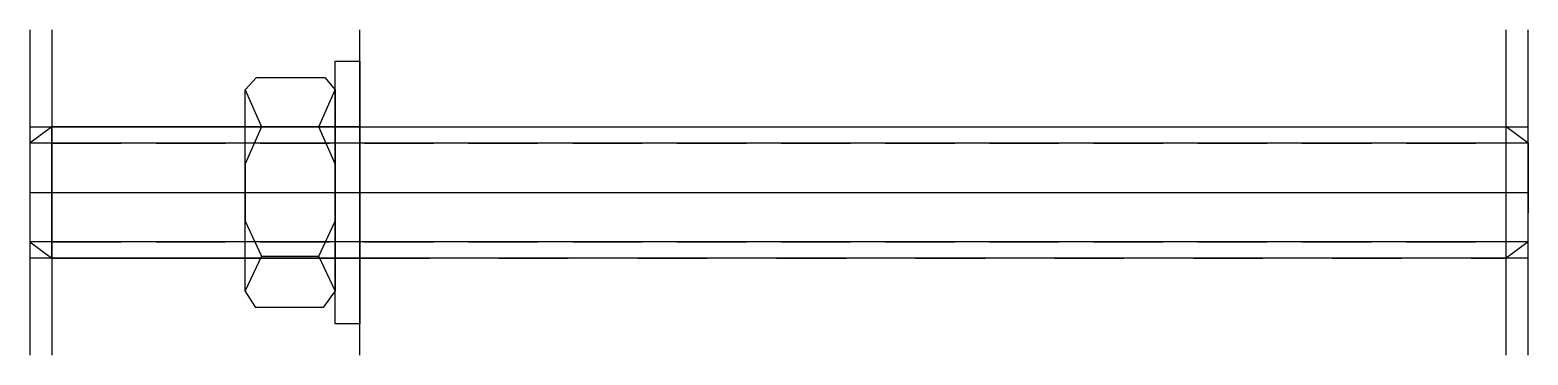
# Model space of a CAD drawing. Extents: x -30 to 107, y -15 to 15.
import ezdxf

# ---------------------------------------------------------------- set-up
doc = ezdxf.new("R2010")
doc.units = 0
doc.linetypes.add('DASHED', pattern=[12.7, 6.35, -6.35])
doc.linetypes.add('HIDDEN', pattern=[9.525, 6.35, -3.175])
doc.layers.get('0').update_dxf_attribs({"linetype": 'CONTINUOUS'})

msp = doc.modelspace()

# ---------------------------------------------------------------- linework, layer by layer
at = {"linetype": 'CONTINUOUS'}
for p, q in [((-30.17, 14.86), (-30.17, -14.86)), ((-28.17, 14.86), (-28.17, -14.86)), ((0, -14.86), (0, 14.86)), ((104.8, -14.86), (104.8, 14.86)), ((106.8, -14.86), (106.8, 14.86)), ((-2.25, 0), (-2.25, 12)), ((-2.25, 12), (0, 12)), ((0, 12), (0, -12)), ((-10.5, 9.38), (-9.47, 10.5)), ((-9.47, 10.5), (-3.22, 10.5)), ((-3.22, 10.5), (-2.25, 9.38)), ((-10.5, 9.38), (-9, 6)), ((-10.5, -9), (-10.5, 9.38)), ((-3.75, 6), (-2.25, 9.38)), ((-2.25, 9.38), (-2.25, 0)), ((-30.17, 6), (106.8, 6)), ((-28.17, 6), (-30.17, 4.5)), ((0, 6), (-28.17, 6)), ((-28.17, -6), (-28.17, 6)), ((-9, 6), (-10.5, 2.63)), ((-9, 6), (-3.75, 6)), ((-2.25, 2.62), (-3.75, 6)), ((106.8, 4.5), (-30.17, 4.5)), ((-30.17, 4.5), (-30.17, -4.5)), ((-10.5, 2.63), (-10.5, -2.62)), ((-2.25, -2.62), (-2.25, 2.62)), ((-30.17, 0), (106.8, 0)), ((-2.25, -12), (-2.25, 0)), ((-2.25, 0), (-2.25, -9)), ((-10.5, -2.62), (-9, -5.81)), ((-3.75, -5.81), (-2.25, -2.62)), ((106.8, -4.5), (-30.17, -4.5)), ((-30.17, -4.5), (-28.17, -6)), ((106.8, -6), (-30.17, -6)), ((-28.17, -6), (0, -6)), ((-9, -5.81), (-10.5, -9)), ((-9, -5.81), (-3.75, -5.81)), ((-2.25, -9), (-3.75, -5.81)), ((-9.52, -10.5), (-10.5, -9)), ((-2.25, -9), (-3.36, -10.5)), ((-3.36, -10.5), (-9.52, -10.5)), ((0, -12), (-2.25, -12))]:
    msp.add_line(p, q, dxfattribs=at)
at = {"linetype": 'DASHED'}
for p, q in [((0, 6), (104.8, 6)), ((106.8, 4.5), (104.8, 6)), ((104.8, -6), (104.8, 6)), ((106.8, 4.5), (106.8, -4.5)), ((106.8, -4.5), (104.8, -6)), ((0, -6), (104.8, -6))]:
    msp.add_line(p, q, dxfattribs=at)
at = {"linetype": 'HIDDEN'}
for p, q in [((-28.17, 4.5), (104.8, 4.5)), ((-28.17, -4.5), (104.8, -4.5))]:
    msp.add_line(p, q, dxfattribs=at)

doc.saveas('drawing.dxf')
